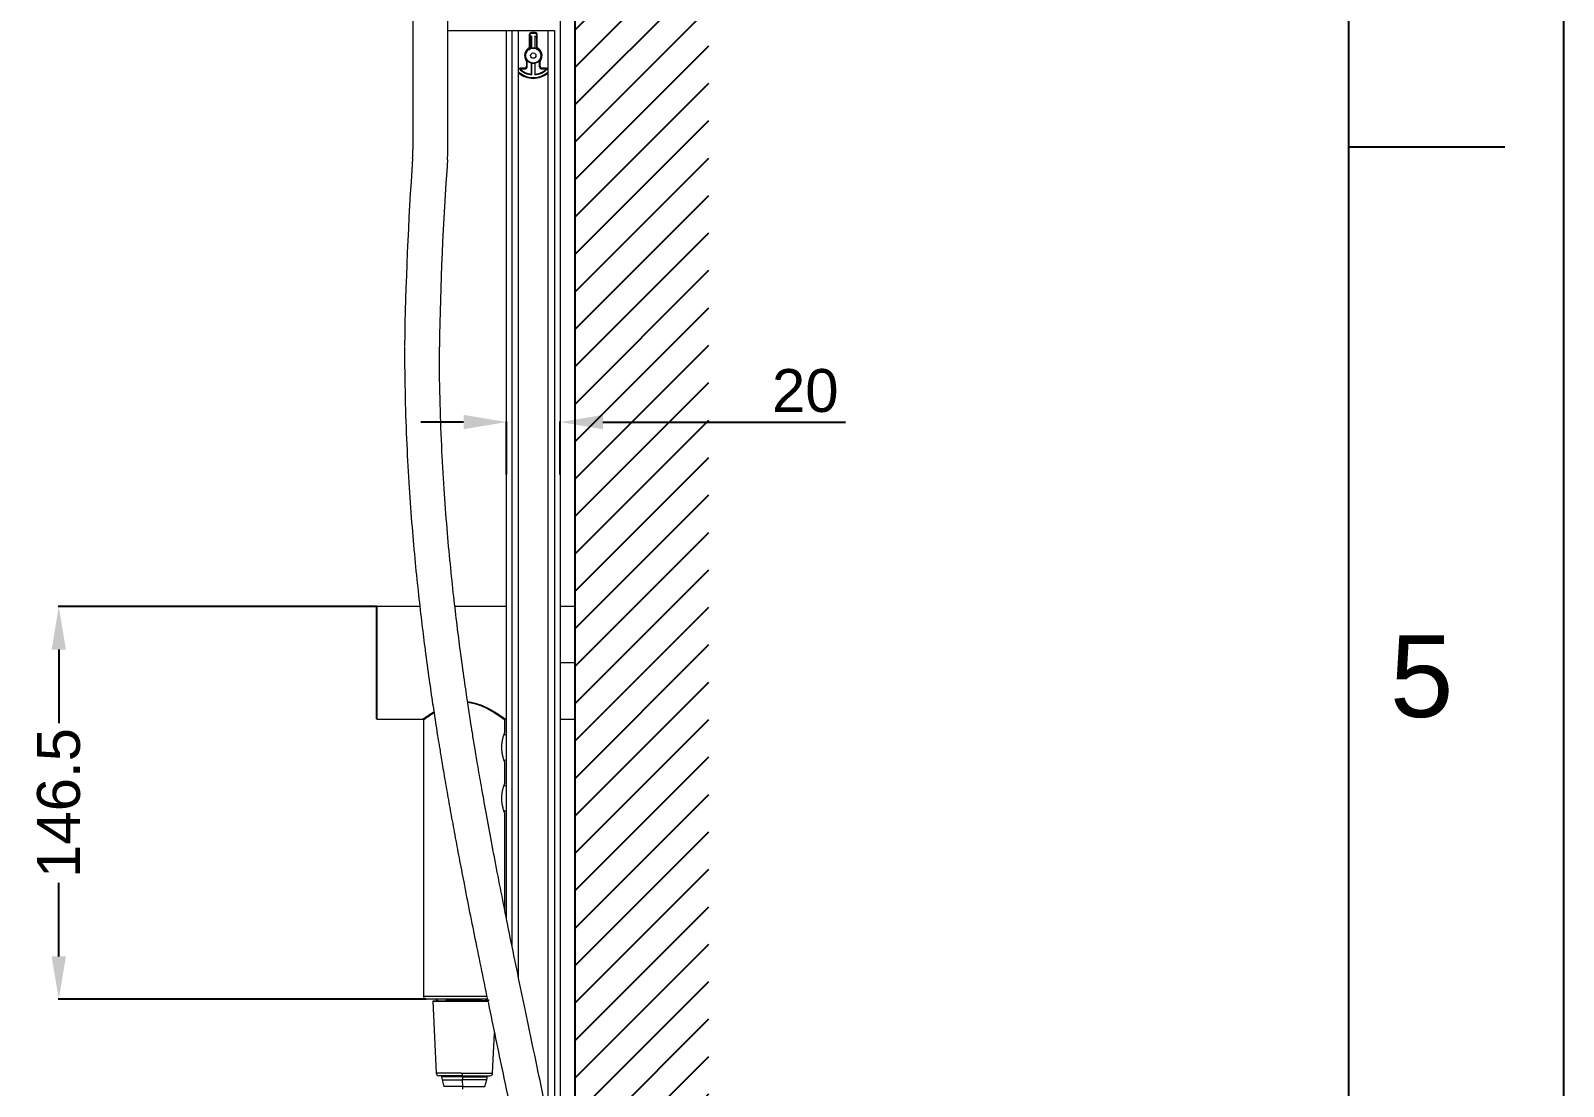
# Model space of a CAD drawing. Header units: millimetres. Extents: x -6909 to -4533, y -2578 to 782.
# Drawn here: x -5105 to -4533, y -1248 to -855 of the extents above; entities that cross this region are included whole.
import ezdxf

# ---------------------------------------------------------------- set-up
doc = ezdxf.new("R2010")
doc.units = ezdxf.units.MM
doc.layers.add('FORM', color=7, linetype='Continuous')
doc.layers.add('hatch', color=2, linetype='Continuous')
doc.styles.get("Standard").update_dxf_attribs({"font": 'arial.ttf'})
doc.dimstyles.get("Standard").update_dxf_attribs({"dimtxt": 16, "dimasz": 16, "dimexe": 0.18, "dimexo": 0.0625, "dimgap": 3.5, "dimtad": 0, "dimdec": 1, "dimdsep": 46, "dimtxsty": 'Standard', "dimcen": 0.09, "dimclrd": 3, "dimclre": 3, "dimclrt": 3, "dimadec": 0, "dimazin": 0, "dimtfac": 1, "dimtdec": 1, "dimtofl": 0, "dimtmove": 0, "dimatfit": 3, "dimfxl": 1, "dimtolj": 1, "dimtzin": 0, "dimarcsym": 0})

# ---------------------------------------------------------------- blocks, each defined once
blk = doc.blocks.new('*D141')
at = {"color": 3, "lineweight": -2, "transparency": 16777216}
for p, q in [((-4975.86, -1069.48), (-5094.69, -1069.48)), ((-5094.51, -1085.48), (-5094.51, -1112.93)), ((-5094.51, -1199.98), (-5094.51, -1172.54)), ((-4957.51, -1215.98), (-5094.69, -1215.98))]:
    blk.add_line(p, q, dxfattribs=at)
at = {"color": 3, "lineweight": 18, "transparency": 16777216}
for points in [[(-5097.17, -1085.48), (-5091.84, -1085.48), (-5094.51, -1069.48)], [(-5097.17, -1199.98), (-5091.84, -1199.98), (-5094.51, -1215.98)]]:
    blk.add_solid(points, dxfattribs=at)
at = {"layer": 'Defpoints', "color": 0, "lineweight": 18, "transparency": 16777216}
for p in [(-5094.51, -1069.48), (-4975.8, -1069.48), (-4957.45, -1215.98)]:
    blk.add_point(p, dxfattribs=at)
at = {"color": 3, "lineweight": 18, "transparency": 16777216, "insert": (-5094.51, -1142.73), "char_height": 16, "attachment_point": 5, "rotation": 90}
blk.add_mtext('\\A1;146.5', dxfattribs=at)
blk = doc.blocks.new('*D142')
at = {"color": 3, "lineweight": -2, "transparency": 16777216}
for p, q in [((-4927.5, -1020.15), (-4927.5, -1000.44)), ((-4907.5, -1020.15), (-4907.5, -1000.44)), ((-4943.5, -1000.62), (-4959.5, -1000.62)), ((-4891.5, -1000.62), (-4800.98, -1000.62))]:
    blk.add_line(p, q, dxfattribs=at)
at = {"color": 3, "lineweight": 18, "transparency": 16777216}
for points in [[(-4943.5, -997.96), (-4943.5, -1003.29), (-4927.5, -1000.62)], [(-4891.5, -997.96), (-4891.5, -1003.29), (-4907.5, -1000.62)]]:
    blk.add_solid(points, dxfattribs=at)
at = {"layer": 'Defpoints', "color": 0, "lineweight": 18, "transparency": 16777216}
for p in [(-4907.5, -1000.62), (-4927.5, -1020.21), (-4907.5, -1020.21)]:
    blk.add_point(p, dxfattribs=at)
at = {"color": 3, "lineweight": 18, "transparency": 16777216, "insert": (-4816.05, -988.95), "char_height": 16, "attachment_point": 5}
blk.add_mtext('\\A1;20', dxfattribs=at)

msp = doc.modelspace()

# ---------------------------------------------------------------- hatches: boundary and pattern name
at = {"layer": 'hatch'}
h = msp.add_hatch(dxfattribs=at)
h.set_pattern_fill('ANSI31', color=256, scale=3.110273)
h.set_pattern_definition([(45, (-3509.039, -2324.319), (-6.982763, 6.982763), [])])
h.paths.add_polyline_path([(-4852, -153.55), (-4902, -153.55), (-4902, -2156.98), (-4852, -2156.98)])

# ---------------------------------------------------------------- linework, layer by layer
msp.add_line((-4902, -153.55), (-4902, -2156.98))
at = {"linetype": 'Continuous', "lineweight": 18}
for p, q in [((-4907.5, -289.68), (-4907.5, -1282.82)), ((-4962.4, -850.93), (-4962.4, -899.05)), ((-4949.4, -899.52), (-4949.4, -850.93)), ((-4949.4, -854.58), (-4909.65, -854.58)), ((-4927.5, -1185.84), (-4927.5, -854.58)), ((-4923, -1207.89), (-4923, -854.58)), ((-4918.7, -861.13), (-4918.7, -856.08)), ((-4918.25, -856.92), (-4918.25, -860.98)), ((-4918.2, -855.58), (-4916.8, -855.58)), ((-4916.75, -860.98), (-4916.75, -856.92)), ((-4916.3, -856.08), (-4916.3, -861.13)), ((-4912, -1260.7), (-4912, -854.58)), ((-4922.35, -868.88), (-4920.75, -868.88)), ((-4919.75, -866.05), (-4919.64, -865.99)), ((-4919.75, -867.88), (-4919.75, -866.13)), ((-4918.25, -866.79), (-4918.25, -870.84)), ((-4916.75, -870.84), (-4916.75, -866.79)), ((-4915.36, -865.99), (-4915.25, -866.05)), ((-4915.25, -866.13), (-4915.25, -867.88)), ((-4914.25, -868.88), (-4912.65, -868.88)), ((-4976.1, -1069.78), (-4976.1, -1090.48)), ((-4959.81, -1069.48), (-4975.8, -1069.48)), ((-4927.5, -1069.48), (-4946.73, -1069.48)), ((-4902, -1069.48), (-4907.5, -1069.48)), ((-4902, -1090.48), (-4902, -1069.48)), ((-4976.1, -1090.48), (-4976.1, -1111.18)), ((-4902, -1090.48), (-4902, -1111.48)), ((-4975.8, -1111.48), (-4958.75, -1111.48)), ((-4958.45, -1111.78), (-4958.45, -1214.98)), ((-4928.15, -1116.43), (-4928.15, -1111.78)), ((-4927.85, -1111.48), (-4927.5, -1111.48)), ((-4907.5, -1111.48), (-4902, -1111.48)), ((-4927.5, -1117.29), (-4928.43, -1117.27)), ((-4928.43, -1126.7), (-4927.5, -1126.68)), ((-4928.15, -1135.43), (-4928.15, -1127.53)), ((-4927.5, -1136.29), (-4928.43, -1136.27)), ((-4928.43, -1145.7), (-4927.5, -1145.68)), ((-4928.15, -1182.63), (-4928.15, -1146.53)), ((-4934.48, -1215.98), (-4957.45, -1215.98)), ((-4954.75, -1216.48), (-4954.94, -1216.68)), ((-4954.94, -1216.68), (-4953.74, -1243.53)), ((-4954.94, -1216.68), (-4944.12, -1216.68)), ((-4954.75, -1216.48), (-4944.11, -1216.48)), ((-4953.78, -1215.98), (-4953.78, -1216.09)), ((-4944.12, -1216.68), (-4934.29, -1216.68)), ((-4934.32, -1216.48), (-4944.11, -1216.48)), ((-4932.66, -1243.53), (-4931.99, -1228.51)), ((-4944.26, -1244.48), (-4952.74, -1244.48)), ((-4951.7, -1244.48), (-4951.7, -1244.92)), ((-4951.55, -1246.02), (-4950.85, -1248.45)), ((-4944.26, -1244.48), (-4943.95, -1244.48)), ((-4943.95, -1244.48), (-4933.66, -1244.48)), ((-4935.55, -1248.45), (-4934.85, -1246.02)), ((-4934.7, -1244.92), (-4934.7, -1244.48))]:
    msp.add_line(p, q, dxfattribs=at)
at = {"linetype": 'Continuous', "lineweight": 13}
for p, q in [((-4925.5, -854.58), (-4925.5, -1195.72)), ((-4919, -856.08), (-4919, -861)), ((-4919, -856.08), (-4918.7, -856.08)), ((-4918.2, -855.28), (-4918.2, -855.58)), ((-4916.8, -855.28), (-4918.2, -855.28)), ((-4918.05, -860.94), (-4918.05, -856.71)), ((-4916.95, -856.71), (-4916.95, -860.94)), ((-4916.8, -855.28), (-4916.8, -855.58)), ((-4916, -856.08), (-4916.3, -856.08)), ((-4916, -861), (-4916, -856.08)), ((-4909.5, -1272.91), (-4909.5, -854.56)), ((-4922.35, -868.88), (-4922.35, -868.58)), ((-4920.75, -868.58), (-4922.35, -868.58)), ((-4920.75, -868.88), (-4920.75, -868.58)), ((-4919.97, -865.59), (-4920.17, -865.73)), ((-4920.05, -866.13), (-4920.05, -867.88)), ((-4919.75, -866.13), (-4920.05, -866.13)), ((-4919.75, -867.88), (-4920.05, -867.88)), ((-4919.78, -865.84), (-4919.79, -865.84)), ((-4918.05, -871.06), (-4918.05, -866.83)), ((-4916.95, -866.83), (-4916.95, -871.06)), ((-4914.95, -866.13), (-4915.25, -866.13)), ((-4914.95, -867.88), (-4915.25, -867.88)), ((-4915.21, -865.84), (-4915.22, -865.84)), ((-4914.83, -865.73), (-4915.03, -865.59)), ((-4914.95, -867.88), (-4914.95, -866.13)), ((-4914.25, -868.58), (-4914.25, -868.88)), ((-4912.65, -868.58), (-4914.25, -868.58)), ((-4912.65, -868.58), (-4912.65, -868.88)), ((-4975.8, -1090.48), (-4975.8, -1069.48)), ((-4975.8, -1111.48), (-4975.8, -1090.48)), ((-4902, -1090.48), (-4907.5, -1090.48)), ((-4934.65, -1214.98), (-4958.45, -1214.98)), ((-4944.11, -1216.48), (-4944.12, -1216.68)), ((-4944.37, -1243.53), (-4953.74, -1243.53)), ((-4943.87, -1244.92), (-4951.7, -1244.92)), ((-4951.55, -1246.02), (-4944.17, -1246.02)), ((-4944.37, -1243.53), (-4944.03, -1243.53)), ((-4943.86, -1246.02), (-4944.17, -1246.02)), ((-4944.03, -1243.53), (-4932.66, -1243.53)), ((-4943.87, -1244.92), (-4943.87, -1244.48)), ((-4943.87, -1244.92), (-4934.7, -1244.92)), ((-4934.85, -1246.02), (-4943.86, -1246.02)), ((-4943.8, -1248.45), (-4943.86, -1246.02)), ((-4943.8, -1248.45), (-4950.85, -1248.45)), ((-4943.8, -1248.45), (-4943.47, -1248.45)), ((-4943.47, -1248.45), (-4935.55, -1248.45))]:
    msp.add_line(p, q, dxfattribs=at)
at = {"linetype": 'Continuous', "lineweight": 18}
for radius in [3, 1]:
    msp.add_circle((-4917.5, -863.88), radius, dxfattribs=at)
at = {"linetype": 'Continuous', "lineweight": 13}
msp.add_circle((-4917.5, -863.88), 2.8, dxfattribs=at)
for centre, radius, start, end in [((-4918.2, -856.08), 0.8, 90, 180), ((-4917.5, -863.88), 7.2, 94.381, 99.5945), ((-4917.5, -863.88), 8.2, 82.4569, 97.5431), ((-4917.5, -863.88), 7.2, 80.4055, 85.619), ((-4916.8, -856.08), 0.8, 0, 90), ((-4917.5, -863.88), 3.25, 117.4864, 214.6355), ((-4917.5, -863.88), 3.25, 325.3645, 62.5136), ((-4922.35, -865.88), 2.7, 256.0697, 270), ((-4917.5, -863.88), 7.2, 223.7568, 265.619), ((-4920.75, -867.88), 0.7, 270, 0), ((-4920.75, -866.13), 0.7, 0, 34.6355), ((-4917.5, -863.88), 7.2, 274.381, 316.2432), ((-4914.25, -866.13), 0.7, 145.3645, 180), ((-4914.25, -867.88), 0.7, 180, 270), ((-4912.65, -865.88), 2.7, 270, 283.9303), ((-4917.5, -863.88), 8.2, 227.8744, 270), ((-4917.5, -863.88), 8.2, 270, 312.1256)]:
    msp.add_arc(centre, radius, start, end, dxfattribs=at)
at = {"linetype": 'Continuous', "lineweight": 18}
for centre, radius, start, end in [((-4918.2, -856.08), 0.5, 90, 180), ((-4917.5, -863.88), 7, 96.1506, 99.8711), ((-4916.8, -856.08), 0.5, 0, 90), ((-4917.5, -863.88), 7, 80.1289, 83.8494), ((-4922.35, -865.88), 3, 257.4858, 270), ((-4917.5, -863.88), 7, 225.5801, 263.8494), ((-4920.75, -867.88), 1, 270, 0), ((-4920.75, -866.13), 1, 0, 18.8612), ((-4917.5, -863.88), 7, 276.1506, 314.4199), ((-4914.25, -866.13), 1, 161.1388, 180), ((-4914.25, -867.88), 1, 180, 270), ((-4912.65, -865.88), 3, 270, 282.5142), ((-4917.5, -863.88), 8.5, 229.6744, 270), ((-4917.5, -863.88), 8.5, 270, 310.3256), ((-3748.66, -989.52), 1216.98, 175.88914, 179.18999), ((-5007.4, -899.05), 45, 355.8891, 0), ((-3748.66, -989.52), 1203.98, 175.86779, 179.18999), ((-4994.4, -899.52), 45, 355.8678, 0), ((-4975.8, -1069.78), 0.3, 90, 180), ((-4975.8, -1111.18), 0.3, 180, 270), ((-4957.45, -1214.98), 1, 180, 270), ((-4952.74, -1243.48), 1, 182.5562, 270.0001), ((-4947.7, -1244.92), 4, 180, 195.9454), ((-4938.7, -1244.92), 4, 344.0546, 0), ((-4933.66, -1243.48), 1, 269.9999, 357.4438)]:
    msp.add_arc(centre, radius, start, end, dxfattribs=at)
at = {"linetype": 'Continuous', "lineweight": 13}
for centre, major_axis, start_param, end_param in [((-4943.95, -1243.48), (0, -1), 4.757007, 6.282943), ((-4943.55, -1244.92), (0, -4), 4.712389, 4.990689), ((-4944.1, -1249.54), (0, 4), 4.712389, 4.990688)]:
    msp.add_ellipse(centre, major_axis=major_axis, ratio=0.078459, start_param=start_param, end_param=end_param, dxfattribs=at)
at = {"linetype": 'Continuous', "lineweight": 18}
for points, knots in [([(-4918.25, -856.92), (-4918.25, -856.92), (-4918.25, -856.92), (-4918.24, -856.92), (-4918.24, -856.91), (-4918.23, -856.91), (-4918.23, -856.9), (-4918.22, -856.9), (-4918.22, -856.89), (-4918.21, -856.88), (-4918.21, -856.87), (-4918.2, -856.87), (-4918.19, -856.86), (-4918.18, -856.85), (-4918.17, -856.83), (-4918.16, -856.82), (-4918.14, -856.8), (-4918.13, -856.79), (-4918.11, -856.77), (-4918.09, -856.75), (-4918.08, -856.74), (-4918.07, -856.73), (-4918.06, -856.72), (-4918.06, -856.71), (-4918.05, -856.71)], [0, 0, 0, 0, 0.125, 0.125, 0.1875, 0.1875, 0.25, 0.25, 0.3125, 0.3125, 0.375, 0.4375, 0.4375, 0.5, 0.5, 0.625, 0.625, 0.75, 0.75, 0.875, 0.875, 0.9375, 0.9375, 1, 1, 1, 1]), ([(-4916.75, -856.92), (-4916.75, -856.92), (-4916.75, -856.92), (-4916.76, -856.92), (-4916.76, -856.91), (-4916.77, -856.91), (-4916.77, -856.9), (-4916.78, -856.9), (-4916.78, -856.89), (-4916.79, -856.88), (-4916.8, -856.87), (-4916.8, -856.87), (-4916.81, -856.86), (-4916.82, -856.85), (-4916.83, -856.83), (-4916.84, -856.82), (-4916.86, -856.8), (-4916.87, -856.79), (-4916.89, -856.77), (-4916.91, -856.75), (-4916.92, -856.74), (-4916.93, -856.73), (-4916.94, -856.72), (-4916.94, -856.71), (-4916.95, -856.71)], [0, 0, 0, 0, 0.125, 0.125, 0.1875, 0.1875, 0.25, 0.25, 0.3125, 0.3125, 0.375, 0.4375, 0.4375, 0.5, 0.5, 0.625, 0.625, 0.75, 0.75, 0.875, 0.875, 0.9375, 0.9375, 1, 1, 1, 1]), ([(-4918.7, -861.19), (-4918.7, -861.19), (-4918.7, -861.19), (-4918.71, -861.18), (-4918.71, -861.18), (-4918.72, -861.18), (-4918.73, -861.17), (-4918.74, -861.17), (-4918.75, -861.16), (-4918.75, -861.16), (-4918.77, -861.15), (-4918.78, -861.14), (-4918.8, -861.12), (-4918.81, -861.12), (-4918.83, -861.11), (-4918.83, -861.1), (-4918.86, -861.09), (-4918.88, -861.08), (-4918.91, -861.06), (-4918.93, -861.05), (-4918.95, -861.03), (-4918.97, -861.02), (-4918.98, -861.01), (-4918.99, -861.01), (-4919, -861), (-4919, -861)], [0, 0, 0, 0, 0.125, 0.125, 0.1875, 0.1875, 0.25, 0.3125, 0.3125, 0.375, 0.375, 0.5, 0.5, 0.5625, 0.5625, 0.625, 0.625, 0.75, 0.75, 0.875, 0.875, 0.9375, 0.96875, 0.96875, 1, 1, 1, 1]), ([(-4916, -861), (-4916, -861), (-4916.01, -861.01), (-4916.02, -861.01), (-4916.03, -861.02), (-4916.05, -861.03), (-4916.07, -861.05), (-4916.09, -861.06), (-4916.13, -861.08), (-4916.14, -861.09), (-4916.17, -861.1), (-4916.17, -861.11), (-4916.19, -861.12), (-4916.2, -861.12), (-4916.22, -861.14), (-4916.23, -861.15), (-4916.25, -861.16), (-4916.25, -861.16), (-4916.26, -861.17), (-4916.27, -861.17), (-4916.28, -861.18), (-4916.29, -861.18), (-4916.29, -861.18), (-4916.3, -861.19), (-4916.3, -861.19), (-4916.3, -861.19)], [0, 0, 0, 0, 0.031252, 0.031252, 0.062505, 0.125009, 0.125009, 0.250018, 0.250018, 0.375027, 0.375027, 0.437532, 0.437532, 0.500037, 0.500037, 0.625046, 0.625046, 0.68755, 0.68755, 0.750055, 0.812559, 0.812559, 0.875064, 0.875064, 1, 1, 1, 1]), ([(-4918.25, -870.84), (-4918.25, -870.84), (-4918.25, -870.85), (-4918.24, -870.85), (-4918.24, -870.86), (-4918.23, -870.86), (-4918.23, -870.86), (-4918.22, -870.87), (-4918.22, -870.88), (-4918.21, -870.88), (-4918.21, -870.89), (-4918.2, -870.9), (-4918.19, -870.91), (-4918.18, -870.92), (-4918.17, -870.93), (-4918.16, -870.95), (-4918.14, -870.97), (-4918.13, -870.98), (-4918.11, -871), (-4918.09, -871.02), (-4918.08, -871.03), (-4918.07, -871.04), (-4918.06, -871.05), (-4918.06, -871.06), (-4918.05, -871.06)], [0, 0, 0, 0, 0.125, 0.125, 0.1875, 0.1875, 0.25, 0.25, 0.3125, 0.3125, 0.375, 0.4375, 0.4375, 0.5, 0.5, 0.625, 0.625, 0.75, 0.75, 0.875, 0.875, 0.9375, 0.9375, 1, 1, 1, 1]), ([(-4916.75, -870.84), (-4916.75, -870.84), (-4916.75, -870.85), (-4916.76, -870.85), (-4916.76, -870.86), (-4916.77, -870.86), (-4916.77, -870.86), (-4916.78, -870.87), (-4916.78, -870.88), (-4916.79, -870.88), (-4916.8, -870.89), (-4916.8, -870.9), (-4916.81, -870.91), (-4916.82, -870.92), (-4916.83, -870.93), (-4916.84, -870.95), (-4916.86, -870.97), (-4916.87, -870.98), (-4916.89, -871), (-4916.91, -871.02), (-4916.92, -871.03), (-4916.93, -871.04), (-4916.94, -871.05), (-4916.94, -871.06), (-4916.95, -871.06)], [0, 0, 0, 0, 0.125, 0.125, 0.1875, 0.1875, 0.25, 0.25, 0.3125, 0.3125, 0.375, 0.4375, 0.4375, 0.5, 0.5, 0.625, 0.625, 0.75, 0.75, 0.875, 0.875, 0.9375, 0.9375, 1, 1, 1, 1]), ([(-4965.53, -972.5), (-4965.53, -978.85), (-4965.38, -991.06), (-4964.77, -1008.62), (-4963.89, -1024.71), (-4962.81, -1039.42), (-4961.62, -1052.78), (-4960.37, -1064.87), (-4959.12, -1075.71), (-4957.79, -1086.22), (-4956.45, -1096.09), (-4955.15, -1105.05), (-4954.12, -1111.79), (-4953.38, -1116.52), (-4952.88, -1119.63), (-4952.48, -1122.1), (-4952.08, -1124.57), (-4951.6, -1127.48), (-4951.03, -1130.83), (-4950.38, -1134.63), (-4949.48, -1139.84), (-4948.29, -1146.55), (-4946.79, -1154.72), (-4945.17, -1163.35), (-4942.59, -1176.77), (-4938.86, -1195.43), (-4933.82, -1219.79), (-4929.13, -1242.15), (-4925.07, -1261.66), (-4921.87, -1277.24), (-4918.95, -1291.76), (-4916.35, -1305.11), (-4913.85, -1318.3), (-4911.52, -1331.07), (-4909.34, -1343.55), (-4907.56, -1354.21), (-4906.03, -1363.79), (-4904.62, -1373.02), (-4903.11, -1383.36), (-4901.47, -1395.35), (-4899.74, -1409.11), (-4897.97, -1424.71), (-4896.29, -1441.94), (-4894.8, -1460.26), (-4893.62, -1479.06), (-4892.77, -1497.95), (-4892.29, -1516.75), (-4892.22, -1533.79), (-4892.47, -1548.98), (-4892.94, -1562.29), (-4893.68, -1575.11), (-4894.64, -1586.95), (-4895.75, -1597.35), (-4896.91, -1606.05), (-4898.02, -1613.15), (-4898.94, -1618.32), (-4899.72, -1622.3), (-4900.53, -1626.17), (-4901.56, -1630.63), (-4902.87, -1635.67), (-4904.35, -1640.66), (-4905.97, -1645.3), (-4907.7, -1649.44), (-4909.4, -1652.77), (-4911.03, -1655.36), (-4912.23, -1656.9), (-4913.12, -1657.88), (-4913.84, -1658.59), (-4914.67, -1659.29), (-4915.67, -1659.96), (-4916.87, -1660.49), (-4917.78, -1660.64), (-4918.27, -1660.63)], [0, 0, 0, 0, 0.023949, 0.046088, 0.066568, 0.085487, 0.102899, 0.118833, 0.133296, 0.146286, 0.161296, 0.173638, 0.183277, 0.189363, 0.193434, 0.196311, 0.199768, 0.203866, 0.208609, 0.214, 0.220043, 0.230866, 0.24285, 0.255367, 0.268416, 0.301651, 0.337949, 0.377291, 0.402024, 0.425345, 0.446808, 0.466397, 0.484104, 0.504442, 0.52165, 0.537532, 0.549697, 0.561909, 0.576088, 0.59245, 0.611004, 0.631769, 0.654783, 0.678867, 0.702998, 0.727014, 0.750761, 0.774103, 0.791274, 0.808115, 0.824602, 0.840354, 0.854136, 0.865939, 0.87583, 0.883885, 0.888271, 0.89344, 0.901445, 0.909195, 0.918304, 0.927584, 0.93574, 0.945044, 0.952742, 0.959792, 0.963396, 0.967055, 0.971842, 0.978918, 0.988288, 1, 1, 1, 1]), ([(-4916.73, -1673.57), (-4915.78, -1673.49), (-4913.63, -1673.12), (-4910.54, -1672), (-4907.67, -1670.31), (-4905.5, -1668.6), (-4903.81, -1666.98), (-4902.42, -1665.43), (-4901.11, -1663.78), (-4899.82, -1661.95), (-4898.5, -1659.83), (-4897.01, -1657.11), (-4895.34, -1653.62), (-4893.53, -1649.13), (-4891.77, -1643.98), (-4890.21, -1638.67), (-4888.96, -1633.81), (-4888.01, -1629.74), (-4887.32, -1626.55), (-4886.62, -1623.09), (-4885.76, -1618.55), (-4884.67, -1612.08), (-4883.5, -1604.05), (-4882.32, -1594.36), (-4881.24, -1583.02), (-4880.35, -1570.44), (-4879.72, -1557.13), (-4879.27, -1540.65), (-4879.21, -1520.96), (-4879.73, -1498.18), (-4880.78, -1475.29), (-4882.32, -1452.61), (-4884.14, -1432.1), (-4886.04, -1414.29), (-4887.82, -1399.55), (-4889.52, -1386.63), (-4891.11, -1375.47), (-4892.58, -1365.7), (-4894.06, -1356.28), (-4895.65, -1346.57), (-4897.47, -1335.87), (-4899.57, -1324.06), (-4902.04, -1310.69), (-4904.93, -1295.66), (-4907.98, -1280.35), (-4911.11, -1264.98), (-4914.19, -1250.09), (-4917.33, -1235.09), (-4920.38, -1220.51), (-4923.29, -1206.54), (-4926.01, -1193.27), (-4928.55, -1180.68), (-4930.9, -1168.75), (-4933.08, -1157.35), (-4935.06, -1146.63), (-4936.78, -1137), (-4938.18, -1128.9), (-4939.14, -1123.17), (-4939.77, -1119.26), (-4940.31, -1115.96), (-4941.03, -1111.4), (-4942.03, -1104.84), (-4943.31, -1096.18), (-4944.64, -1086.51), (-4945.97, -1076.14), (-4947.23, -1065.36), (-4948.51, -1053.3), (-4949.73, -1039.92), (-4950.83, -1025.16), (-4951.74, -1008.97), (-4952.38, -991.25), (-4952.52, -978.93), (-4952.53, -972.5)], [0, 0, 0, 0, 0.007703, 0.017505, 0.025232, 0.032124, 0.0369, 0.041586, 0.046214, 0.05085, 0.055998, 0.06178, 0.069362, 0.077905, 0.087425, 0.096391, 0.103992, 0.110154, 0.114819, 0.118111, 0.125323, 0.134347, 0.14525, 0.158093, 0.172941, 0.189344, 0.206113, 0.223193, 0.251101, 0.279592, 0.308458, 0.337449, 0.366062, 0.387858, 0.407418, 0.424772, 0.439935, 0.452915, 0.464954, 0.478946, 0.493523, 0.510053, 0.529196, 0.550945, 0.575287, 0.596213, 0.618686, 0.64123, 0.662832, 0.683485, 0.703183, 0.721453, 0.738821, 0.755295, 0.770884, 0.784956, 0.796369, 0.805138, 0.809045, 0.812715, 0.818929, 0.827983, 0.839845, 0.854474, 0.867237, 0.881519, 0.897312, 0.914617, 0.933459, 0.953893, 0.976019, 1, 1, 1, 1]), ([(-4958.75, -1111.48), (-4958.75, -1111.48), (-4958.75, -1111.48), (-4958.72, -1111.47), (-4958.62, -1111.39), (-4958.44, -1111.26), (-4958.19, -1111.09), (-4957.88, -1110.87), (-4957.55, -1110.65), (-4957.26, -1110.44), (-4957.02, -1110.28), (-4956.76, -1110.11), (-4956.49, -1109.93), (-4956.2, -1109.74), (-4955.89, -1109.54), (-4955.57, -1109.33), (-4955.23, -1109.12), (-4954.91, -1108.92), (-4954.7, -1108.8), (-4954.62, -1108.75)], [0, 0, 0, 0, 0.001408, 0.088527, 0.17564, 0.263151, 0.351457, 0.440944, 0.531984, 0.579448, 0.626961, 0.67457, 0.722317, 0.770249, 0.818407, 0.866836, 0.915578, 0.964675, 1, 1, 1, 1]), ([(-4954.56, -1109.12), (-4954.59, -1109.13), (-4954.64, -1109.17), (-4954.72, -1109.22), (-4954.8, -1109.27), (-4954.88, -1109.32), (-4954.97, -1109.37), (-4955.05, -1109.42), (-4955.13, -1109.47), (-4955.2, -1109.52), (-4955.28, -1109.58), (-4955.36, -1109.63), (-4955.44, -1109.68), (-4955.51, -1109.73), (-4955.59, -1109.78), (-4955.67, -1109.82), (-4955.74, -1109.87), (-4955.81, -1109.92), (-4955.89, -1109.97), (-4955.96, -1110.02), (-4956.05, -1110.08), (-4956.16, -1110.15), (-4956.28, -1110.24), (-4956.4, -1110.32), (-4956.52, -1110.4), (-4956.63, -1110.48), (-4956.74, -1110.56), (-4956.84, -1110.63), (-4956.94, -1110.7), (-4957.04, -1110.77), (-4957.13, -1110.83), (-4957.36, -1110.99), (-4957.68, -1111.22), (-4958.03, -1111.47), (-4958.27, -1111.65), (-4958.42, -1111.76), (-4958.45, -1111.78), (-4958.45, -1111.78)], [0, 0, 0, 0, 0.010222, 0.022118, 0.034024, 0.045941, 0.057868, 0.069806, 0.081755, 0.093715, 0.105686, 0.117668, 0.129661, 0.141665, 0.153681, 0.165707, 0.177746, 0.189796, 0.201857, 0.21393, 0.226015, 0.248507, 0.270734, 0.292694, 0.314389, 0.335821, 0.356989, 0.377896, 0.398542, 0.418929, 0.439057, 0.458928, 0.572404, 0.68301, 0.79105, 0.896844, 1, 1, 1, 1]), ([(-4941.98, -1105), (-4941.84, -1105.01), (-4941.42, -1105.05), (-4940.7, -1105.16), (-4939.84, -1105.33), (-4938.99, -1105.54), (-4938.13, -1105.81), (-4937.46, -1106.04), (-4936.96, -1106.23), (-4936.63, -1106.36), (-4936.31, -1106.5), (-4935.99, -1106.63), (-4935.68, -1106.77), (-4935.37, -1106.92), (-4935.06, -1107.06), (-4934.76, -1107.21), (-4934.46, -1107.36), (-4934.16, -1107.51), (-4933.87, -1107.67), (-4933.58, -1107.83), (-4933.29, -1107.99), (-4933.01, -1108.14), (-4932.73, -1108.3), (-4932.38, -1108.5), (-4931.99, -1108.74), (-4931.55, -1109.01), (-4931.13, -1109.27), (-4930.73, -1109.52), (-4930.36, -1109.76), (-4930.01, -1109.99), (-4929.69, -1110.21), (-4929.39, -1110.41), (-4929.13, -1110.59), (-4928.9, -1110.75), (-4928.7, -1110.89), (-4928.52, -1111.01), (-4928.36, -1111.12), (-4928.22, -1111.22), (-4928.11, -1111.3), (-4928.01, -1111.37), (-4927.94, -1111.42), (-4927.89, -1111.46), (-4927.86, -1111.48), (-4927.85, -1111.48), (-4927.85, -1111.48)], [0, 0, 0, 0, 0.017422, 0.05412, 0.091441, 0.129589, 0.168756, 0.209118, 0.225008, 0.240941, 0.256924, 0.272965, 0.289073, 0.305254, 0.321517, 0.33787, 0.354319, 0.370873, 0.387538, 0.404322, 0.421231, 0.438273, 0.455453, 0.472779, 0.502859, 0.53263, 0.562126, 0.591385, 0.620444, 0.649341, 0.678116, 0.706808, 0.735457, 0.76032, 0.784928, 0.809311, 0.833499, 0.857522, 0.881412, 0.905201, 0.928921, 0.952606, 0.976288, 1, 1, 1, 1]), ([(-4928.15, -1111.78), (-4928.15, -1111.78), (-4928.16, -1111.78), (-4928.19, -1111.75), (-4928.25, -1111.71), (-4928.34, -1111.64), (-4928.45, -1111.56), (-4928.58, -1111.47), (-4928.74, -1111.35), (-4928.93, -1111.21), (-4929.14, -1111.06), (-4929.33, -1110.93), (-4929.48, -1110.82), (-4929.59, -1110.74), (-4929.71, -1110.66), (-4929.83, -1110.58), (-4929.96, -1110.48), (-4930.09, -1110.39), (-4930.23, -1110.29), (-4930.39, -1110.19), (-4930.55, -1110.08), (-4930.71, -1109.96), (-4930.89, -1109.85), (-4931.08, -1109.72), (-4931.27, -1109.6), (-4931.47, -1109.46), (-4931.69, -1109.33), (-4931.91, -1109.19), (-4932.14, -1109.04), (-4932.39, -1108.89), (-4932.6, -1108.76), (-4932.77, -1108.65), (-4932.91, -1108.57), (-4933.05, -1108.49), (-4933.19, -1108.41), (-4933.34, -1108.33), (-4933.48, -1108.24), (-4933.63, -1108.16), (-4933.77, -1108.08), (-4933.92, -1107.99), (-4934.07, -1107.91), (-4934.22, -1107.83), (-4934.38, -1107.74), (-4934.53, -1107.66), (-4934.69, -1107.58), (-4934.82, -1107.5), (-4934.94, -1107.44), (-4935.04, -1107.39), (-4935.14, -1107.34), (-4935.24, -1107.29), (-4935.35, -1107.23), (-4935.45, -1107.18), (-4935.55, -1107.13), (-4935.65, -1107.08), (-4935.76, -1107.04), (-4935.86, -1106.99), (-4935.97, -1106.94), (-4936.07, -1106.89), (-4936.18, -1106.84), (-4936.28, -1106.79), (-4936.39, -1106.75), (-4936.5, -1106.7), (-4936.61, -1106.66), (-4936.71, -1106.61), (-4936.82, -1106.56), (-4936.93, -1106.52), (-4937.04, -1106.47), (-4937.15, -1106.43), (-4937.26, -1106.39), (-4937.41, -1106.33), (-4937.59, -1106.26), (-4937.8, -1106.18), (-4938.01, -1106.11), (-4938.22, -1106.04), (-4938.43, -1105.97), (-4938.65, -1105.9), (-4938.86, -1105.83), (-4939.07, -1105.77), (-4939.28, -1105.72), (-4939.49, -1105.66), (-4939.7, -1105.61), (-4939.9, -1105.56), (-4940.11, -1105.51), (-4940.32, -1105.47), (-4940.52, -1105.43), (-4940.73, -1105.39), (-4940.93, -1105.35), (-4941.14, -1105.32), (-4941.34, -1105.29), (-4941.54, -1105.26), (-4941.74, -1105.24), (-4941.88, -1105.22), (-4941.94, -1105.22), (-4941.95, -1105.22)], [0, 0, 0, 0, 0.025283, 0.050779, 0.076508, 0.102494, 0.128755, 0.155313, 0.182186, 0.209395, 0.236956, 0.264888, 0.27602, 0.287453, 0.299189, 0.311227, 0.32357, 0.336217, 0.349171, 0.362431, 0.375999, 0.389875, 0.40406, 0.418554, 0.433358, 0.448472, 0.463897, 0.479633, 0.495682, 0.512042, 0.528715, 0.537519, 0.546325, 0.555133, 0.563943, 0.572755, 0.581569, 0.590384, 0.599202, 0.608022, 0.616843, 0.625667, 0.634492, 0.64332, 0.652149, 0.66098, 0.666506, 0.672028, 0.677548, 0.683065, 0.688579, 0.69409, 0.699599, 0.705105, 0.710609, 0.71611, 0.721609, 0.727105, 0.732599, 0.738091, 0.74358, 0.749067, 0.754552, 0.760035, 0.765516, 0.770995, 0.776471, 0.781946, 0.787419, 0.792891, 0.803238, 0.813488, 0.823643, 0.833702, 0.843667, 0.853538, 0.863318, 0.873006, 0.882603, 0.892112, 0.901532, 0.910866, 0.920113, 0.929276, 0.938355, 0.947353, 0.956269, 0.965106, 0.973864, 0.982546, 0.991152, 0.999684, 1, 1, 1, 1]), ([(-4958.75, -1111.48), (-4958.71, -1111.48), (-4958.65, -1111.49), (-4958.58, -1111.53), (-4958.53, -1111.57), (-4958.5, -1111.62), (-4958.46, -1111.69), (-4958.45, -1111.74), (-4958.45, -1111.78)], [0, 0, 0, 0, 0.239071, 0.368015, 0.499809, 0.631636, 0.760671, 1, 1, 1, 1]), ([(-4928.13, -1111.68), (-4928.13, -1111.68), (-4928.12, -1111.66), (-4928.1, -1111.62), (-4928.06, -1111.57), (-4928.01, -1111.53), (-4927.98, -1111.51), (-4927.95, -1111.5), (-4927.95, -1111.5)], [0, 0, 0, 0, 0.033865, 0.264561, 0.500172, 0.735771, 0.966434, 1, 1, 1, 1]), ([(-4928.15, -1127.53), (-4928.15, -1127.53), (-4928.16, -1127.52), (-4928.19, -1127.44), (-4928.23, -1127.3), (-4928.3, -1127.12), (-4928.38, -1126.89), (-4928.48, -1126.61), (-4928.58, -1126.29), (-4928.67, -1125.98), (-4928.74, -1125.7), (-4928.8, -1125.47), (-4928.86, -1125.22), (-4928.92, -1124.97), (-4928.98, -1124.7), (-4929.03, -1124.42), (-4929.08, -1124.09), (-4929.14, -1123.72), (-4929.18, -1123.29), (-4929.22, -1122.86), (-4929.24, -1122.42), (-4929.25, -1121.99), (-4929.24, -1121.55), (-4929.22, -1121.12), (-4929.18, -1120.69), (-4929.14, -1120.26), (-4929.07, -1119.8), (-4928.99, -1119.34), (-4928.89, -1118.87), (-4928.79, -1118.43), (-4928.68, -1118.03), (-4928.58, -1117.67), (-4928.47, -1117.36), (-4928.38, -1117.08), (-4928.3, -1116.85), (-4928.23, -1116.67), (-4928.18, -1116.53), (-4928.16, -1116.45), (-4928.15, -1116.43), (-4928.15, -1116.43), (-4928.15, -1116.43)], [0, 0, 0, 0, 0.031168, 0.06226, 0.093569, 0.125382, 0.156898, 0.188028, 0.219041, 0.250211, 0.268175, 0.286011, 0.303774, 0.321521, 0.339308, 0.357191, 0.375224, 0.400934, 0.426073, 0.45082, 0.475359, 0.499883, 0.524406, 0.548968, 0.57376, 0.598971, 0.624779, 0.656343, 0.687564, 0.718743, 0.750183, 0.781323, 0.812378, 0.843626, 0.875339, 0.907057, 0.938213, 0.969087, 0.999967, 1, 1, 1, 1]), ([(-4928.15, -1146.53), (-4928.15, -1146.53), (-4928.16, -1146.52), (-4928.19, -1146.44), (-4928.23, -1146.3), (-4928.3, -1146.12), (-4928.38, -1145.89), (-4928.48, -1145.61), (-4928.58, -1145.29), (-4928.67, -1144.98), (-4928.74, -1144.7), (-4928.8, -1144.47), (-4928.86, -1144.22), (-4928.92, -1143.97), (-4928.98, -1143.7), (-4929.03, -1143.42), (-4929.08, -1143.09), (-4929.14, -1142.72), (-4929.18, -1142.29), (-4929.22, -1141.86), (-4929.24, -1141.42), (-4929.25, -1140.99), (-4929.24, -1140.55), (-4929.22, -1140.12), (-4929.18, -1139.69), (-4929.14, -1139.26), (-4929.07, -1138.8), (-4928.99, -1138.34), (-4928.89, -1137.87), (-4928.79, -1137.43), (-4928.68, -1137.03), (-4928.58, -1136.67), (-4928.47, -1136.36), (-4928.38, -1136.08), (-4928.3, -1135.85), (-4928.23, -1135.67), (-4928.18, -1135.53), (-4928.16, -1135.45), (-4928.15, -1135.43), (-4928.15, -1135.43), (-4928.15, -1135.43)], [0, 0, 0, 0, 0.031168, 0.06226, 0.093569, 0.125382, 0.156898, 0.188028, 0.219041, 0.250211, 0.268175, 0.286011, 0.303774, 0.321521, 0.339308, 0.357191, 0.375224, 0.400934, 0.426073, 0.45082, 0.475359, 0.499883, 0.524406, 0.548968, 0.57376, 0.598971, 0.624779, 0.656343, 0.687564, 0.718743, 0.750183, 0.781323, 0.812378, 0.843626, 0.875339, 0.907057, 0.938213, 0.969087, 0.999967, 1, 1, 1, 1]), ([(-4936.12, -1215.98), (-4936.38, -1216), (-4936.66, -1216.01), (-4937.25, -1216.03), (-4937.57, -1216.05), (-4938.06, -1216.07), (-4938.23, -1216.07), (-4938.45, -1216.08), (-4938.49, -1216.08), (-4938.58, -1216.08), (-4938.71, -1216.09), (-4938.85, -1216.09), (-4939.3, -1216.11), (-4939.67, -1216.12), (-4940.42, -1216.15), (-4940.81, -1216.16), (-4941.26, -1216.17), (-4941.31, -1216.18), (-4941.41, -1216.18), (-4941.46, -1216.18), (-4941.61, -1216.19), (-4941.71, -1216.19), (-4942.01, -1216.2), (-4942.21, -1216.2), (-4942.82, -1216.22), (-4943.22, -1216.24), (-4943.83, -1216.25), (-4944.03, -1216.26), (-4944.33, -1216.27), (-4944.44, -1216.27), (-4944.64, -1216.28), (-4944.74, -1216.28), (-4945.24, -1216.3), (-4945.64, -1216.31), (-4946.41, -1216.34), (-4946.79, -1216.35), (-4947.25, -1216.36), (-4947.34, -1216.37), (-4947.48, -1216.37), (-4947.53, -1216.37), (-4947.62, -1216.38), (-4947.84, -1216.39), (-4948.06, -1216.39), (-4948.58, -1216.41), (-4948.91, -1216.42), (-4949.37, -1216.44), (-4949.53, -1216.45), (-4949.75, -1216.46), (-4949.86, -1216.46), (-4949.97, -1216.47), (-4950.04, -1216.47), (-4950.07, -1216.47), (-4950.17, -1216.48), (-4950.24, -1216.48), (-4950.3, -1216.48)], [0, 0, 0, 0, 0.075529, 0.075529, 0.151057, 0.151057, 0.188822, 0.188822, 0.198263, 0.198263, 0.207704, 0.226586, 0.226586, 0.302115, 0.302115, 0.377644, 0.377644, 0.387085, 0.387085, 0.396526, 0.396526, 0.415408, 0.415408, 0.453172, 0.453172, 0.528701, 0.528701, 0.566465, 0.566465, 0.585347, 0.585347, 0.60423, 0.60423, 0.679758, 0.679758, 0.755287, 0.755287, 0.774169, 0.774169, 0.78361, 0.78361, 0.793051, 0.830816, 0.830816, 0.906344, 0.906344, 0.944109, 0.944109, 0.962991, 0.972432, 0.972432, 0.981873, 0.981873, 1, 1, 1, 1]), ([(-4938.59, -1216.48), (-4938.5, -1216.48), (-4938.41, -1216.48), (-4937.99, -1216.46), (-4937.66, -1216.45), (-4937.04, -1216.42), (-4936.74, -1216.41), (-4936.4, -1216.4), (-4936.33, -1216.39), (-4936.23, -1216.39), (-4936.19, -1216.39), (-4936.13, -1216.38), (-4935.97, -1216.38), (-4935.81, -1216.37), (-4935.46, -1216.35), (-4935.25, -1216.34), (-4934.97, -1216.32), (-4934.88, -1216.31), (-4934.75, -1216.3), (-4934.71, -1216.3), (-4934.66, -1216.29), (-4934.64, -1216.29), (-4934.6, -1216.29), (-4934.58, -1216.29), (-4934.42, -1216.27), (-4934.31, -1216.26), (-4934.13, -1216.24), (-4934.06, -1216.22), (-4934.01, -1216.21), (-4934, -1216.2), (-4933.99, -1216.2), (-4933.99, -1216.2), (-4933.99, -1216.19), (-4933.98, -1216.19), (-4933.98, -1216.19), (-4933.98, -1216.18)], [0, 0, 0, 0, 0.030684, 0.030684, 0.156439, 0.156439, 0.282193, 0.282193, 0.313632, 0.313632, 0.329351, 0.329351, 0.345071, 0.407948, 0.407948, 0.533703, 0.533703, 0.59658, 0.59658, 0.628018, 0.628018, 0.643738, 0.643738, 0.659457, 0.659457, 0.785212, 0.785212, 0.910966, 0.910966, 0.942405, 0.958124, 0.958124, 0.973844, 0.973844, 1, 1, 1, 1])]:
    msp.add_open_spline(points, degree=3, knots=knots, dxfattribs=at)
for points, degree in [([(-4928.15, -1111.78), (-4928.13, -1111.68)], 1), ([(-4927.95, -1111.5), (-4927.85, -1111.48)], 1), ([(-4953.78, -1216.09), (-4953.78, -1216.09), (-4953.77, -1216.1), (-4953.76, -1216.1)], 3), ([(-4953.77, -1216.1), (-4953.4, -1216.29), (-4953.03, -1216.48)], 2)]:
    msp.add_open_spline(points, degree=degree, dxfattribs=at)
at = {"layer": 'FORM', "color": 7, "linetype": 'Continuous'}
for p, q in [((-4533.26, 782.06), (-4533.26, -2577.94)), ((-4613.26, -2497.94), (-4613.26, 702.06)), ((-4613.26, -897.94), (-4555.11, -897.94))]:
    msp.add_line(p, q, dxfattribs=at)

# ---------------------------------------------------------------- texts
at = {"layer": 'FORM', "insert": (-4586.12, -1095.62), "char_height": 30.5, "attachment_point": 5}
msp.add_mtext_dynamic_manual_height_columns('5', width=200, gutter_width=50, heights=[0], dxfattribs=at)

# ---------------------------------------------------------------- dimensions: what is measured, and where the dimension line sits
at = {"color": 1, "lineweight": 18}
dim = msp.add_linear_dim(base=(-4907.5, -1000.62), p1=(-4927.5, -1020.21), p2=(-4907.5, -1020.21), dimstyle='Standard', override={"dimtad": 3}, dxfattribs=at)
dim.commit()
dim.dimension.update_dxf_attribs({"geometry": '*D142', "text_midpoint": (-4816.05, -1000.62), "dimtype": 160})
dim = msp.add_linear_dim(base=(-5094.51, -1069.48), p1=(-4957.45, -1215.98), p2=(-4975.8, -1069.48), angle=90, dimstyle='Standard', dxfattribs=at)
dim.commit()
dim.dimension.update_dxf_attribs({"geometry": '*D141', "text_midpoint": (-5094.51, -1142.73)})

doc.saveas('drawing.dxf')
